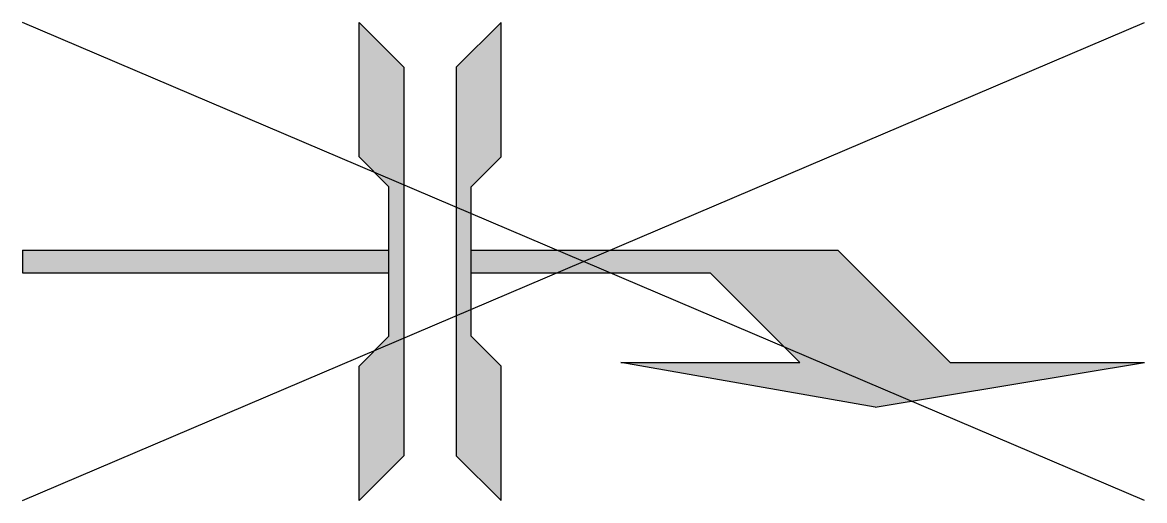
# Model space of a CAD drawing. Header units: metres. Extents: x 0 to 7.5, y -1.6 to 1.6.
import ezdxf

# ---------------------------------------------------------------- set-up
doc = ezdxf.new("R2010")
doc.units = ezdxf.units.M

msp = doc.modelspace()

# ---------------------------------------------------------------- hatches: boundary and pattern name
h = msp.add_hatch(color=256)
h.paths.add_polyline_path([(2.45, -0.075), (2.45, 0.075), (0, 0.075), (0, -0.075)])
h.paths.add_polyline_path([(2.55, 1.3), (2.25, 1.6), (2.25, 0.7), (2.45, 0.5), (2.45, -0.5), (2.25, -0.7), (2.25, -1.6), (2.55, -1.3)])
h.paths.add_polyline_path([(3, 0.5), (3.2, 0.7), (3.2, 1.6), (2.9, 1.3), (2.9, -1.3), (3.2, -1.6), (3.2, -0.7), (3, -0.5)])
h.paths.add_polyline_path([(4.5959, -0.075), (5.1959, -0.675), (4, -0.675), (5.7, -0.975), (7.5, -0.675), (6.2, -0.675), (5.45, 0.075), (3, 0.075), (3, -0.075)])

# ---------------------------------------------------------------- linework, layer by layer
for p, q in [((0, 0.075), (2.45, 0.075)), ((0, 0.075), (0, -0.075)), ((3, 0.075), (5.45, 0.075)), ((6.2, -0.675), (5.45, 0.075)), ((0, -0.075), (2.45, -0.075)), ((3, -0.075), (4.5959, -0.075)), ((5.1959, -0.675), (4.5959, -0.075)), ((4, -0.675), (5.1959, -0.675)), ((6.2, -0.675), (7.5, -0.675)), ((5.7, -0.975), (4, -0.675)), ((5.7, -0.975), (7.5, -0.675))]:
    msp.add_line(p, q)
at = {"flags": 128}
for points in [[(7.5, -1.6), (0, 1.6)], [(0, -1.6), (7.5, 1.6)], [(2.25, -1.6), (2.25, -0.7), (2.45, -0.5), (2.45, 0.5), (2.25, 0.7), (2.25, 1.6), (2.55, 1.3), (2.55, -1.3), (2.25, -1.6)], [(3.2, -1.6), (3.2, -0.7), (3, -0.5), (3, 0.5), (3.2, 0.7), (3.2, 1.6), (2.9, 1.3), (2.9, -1.3), (3.2, -1.6)]]:
    msp.add_lwpolyline(points, dxfattribs=at)

doc.saveas('drawing.dxf')
